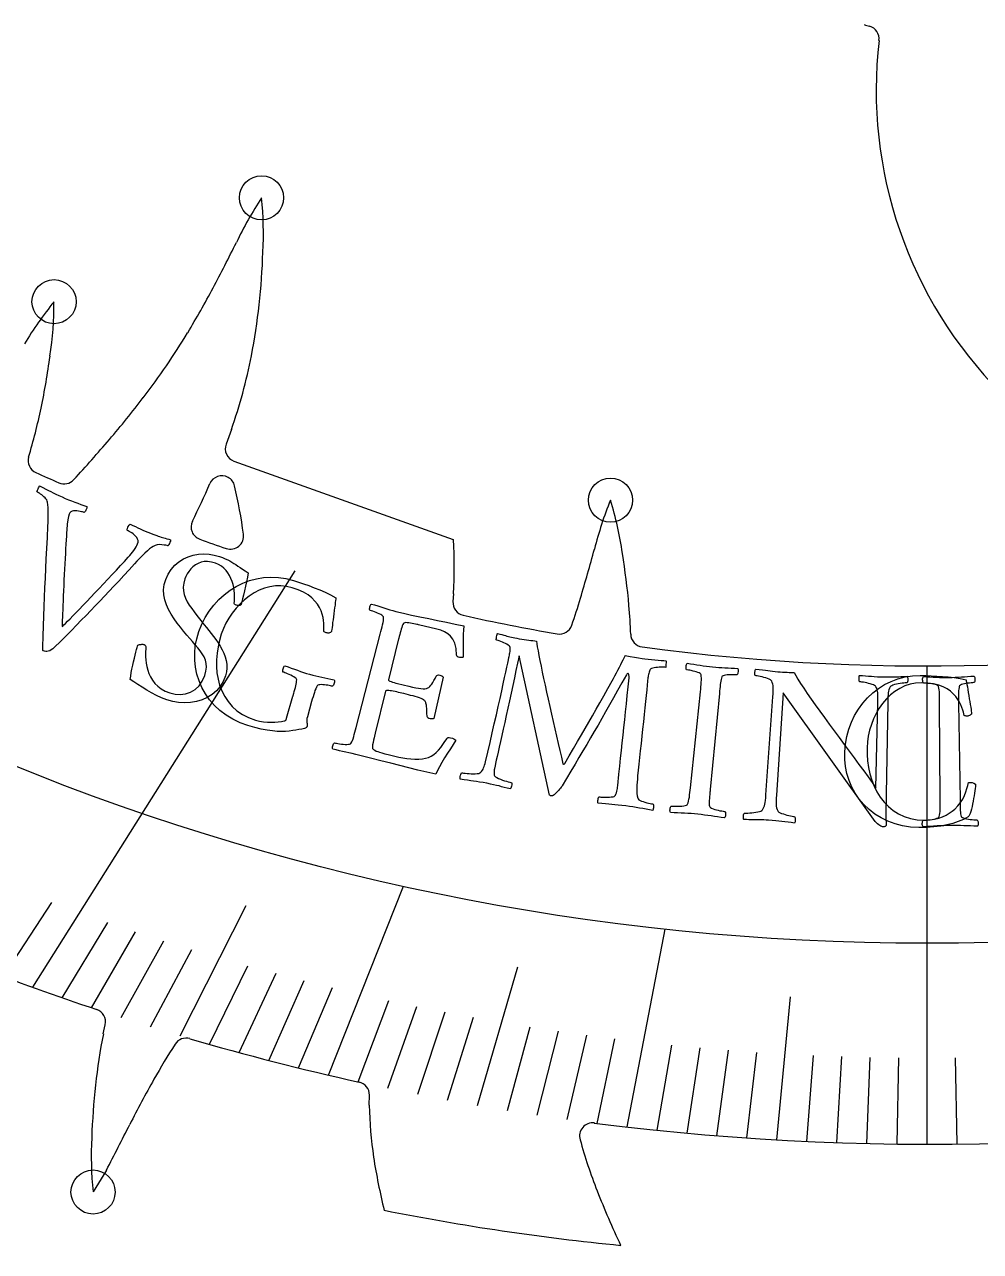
# Model space of a CAD drawing. Header units: millimetres. Extents: x -70 to 70, y -70 to 70.
# Drawn here: x -17.22 to 1.02, y -32.13 to -8.71 of the extents above; entities that cross this region are included whole.
import ezdxf

# ---------------------------------------------------------------- set-up
doc = ezdxf.new("R2010")
doc.units = ezdxf.units.MM
for name, color, linetype in [('CUT_INNER', 6, 'Continuous'), ('CUT_OUTER', 1, 'Continuous'), ('ENGRAVE', 7, 'Continuous'), ('ENGRAVE_FINE', 8, 'Continuous'), ('TEXT', 5, 'Continuous')]:
    doc.layers.add(name, color=color, linetype=linetype)

msp = doc.modelspace()

# ---------------------------------------------------------------- linework, layer by layer
at = {"layer": 'CUT_INNER'}
for points in [[(-13.273, -16.443), (-13.376, -16.722)], [(-13.225, -17.044), (-9.041, -18.541), (-9.035, -18.544)], [(-9.034, -19.576), (-9.045, -19.724)], [(-15.717, -27.976), (-15.679, -27.802)], [(-10.644, -29.338), (-10.64, -29.144)], [(-15.658, -30.576), (-15.91, -30.989), (-15.913, -30.993)], [(-5.846, -32.008), (-5.844, -32.013)]]:
    msp.add_lwpolyline(points, dxfattribs=at)
for centre, radius, start, end in [((0, 20.06), 50.14, 262.7263, 52.924), ((-0.885, -7.955), 0.821, 247.5435, 254.8686), ((-1.165, -8.988), 0.25, 353.3267, 74.6674), ((7.239, -9.964), 8.21, 173.3806, 276.0259), ((-6.951, -15.81), 6.884, 146.5839, 154.7647), ((-19.206, -12.696), 6.544, 356.8285, 5.9357), ((-52.861, 6.991), 44.378, 332.1497, 333.4063), ((-26.485, -12.569), 13.822, 353.8019, 357.9704), ((-28.782, -5.698), 17.161, 328.7747, 332.0521), ((-11.311, -18.34), 6.884, 140.9589, 149.1397), ((-23.202, -14.04), 6.544, 351.2035, 0.3107), ((-24.191, -12.82), 11.514, 348.9018, 353.8145), ((-26.285, -7.19), 14.252, 322.6587, 328.6971), ((-30.433, -13.2), 13.822, 348.1769, 352.3454), ((-23.213, -13), 10.52, 340.8942, 348.8355), ((-29.294, -4.882), 18.043, 319.3657, 322.6284), ((-28.011, -13.713), 11.346, 343.3261, 348.2076), ((-40.135, 4.439), 32.341, 317.5302, 319.3419), ((-13.141, -16.809), 0.25, 159.7543, 250.3125), ((-16.901, -17.035), 0.25, 164.5148, 245.5664), ((-3.285, 12.731), 32.982, 245.4202, 246.2559), ((-13.455, -17.575), 0.25, 13.1641, 110.1214), ((-16.465, -17.231), 0.25, 246.2695, 317.971), ((-29.35, -10.602), 17.108, 333.6634, 336.3217), ((-13.455, -17.575), 0.25, 110.1214, 155.7484), ((-22.844, -19.755), 9.889, 7.6441, 13.073), ((0.335, -20.388), 6.884, 157.8339, 166.0147), ((-12.292, -19.725), 6.544, 8.0785, 17.1857), ((-13.793, -18.299), 0.25, 154.4149, 250.1367), ((-13.29, -18.476), 0.25, 250.8398, 8.5496), ((-3.654, 9.676), 30.006, 250.0788, 251.1021), ((-20.309, -19.076), 11.287, 357.4614, 2.7032), ((-49.141, -6.982), 44.378, 343.3997, 344.6563), ((-19.456, -21.02), 13.822, 5.0519, 9.2204), ((-16.314, -16.855), 10.098, 340.7915, 343.8736), ((-8.796, -19.743), 0.25, 175.5446, 257.5195), ((-12.364, -20.497), 6.712, 1.2548, 5.9378), ((-0.116, 19.463), 40.406, 257.5173, 260.1086), ((0, 20.049), 41.003, 262.3799, 282.0489), ((-7.014, -20.096), 0.25, 259.9805, 340.8344), ((-5.404, -20.344), 0.25, 181.3898, 262.4414), ((-0.064, 19.896), 49.963, 245.9783, 251.5896), ((-15.923, -27.748), 0.25, 347.5329, 71.543), ((-4.418, -30.192), 11.514, 168.9018, 173.8145), ((-14.135, -28.306), 0.25, 73.6549, 147.6846), ((-0.099, 19.675), 49.743, 253.6941, 257.5344), ((-4.37, -34.649), 11.894, 147.0125, 150.782), ((-2.125, -30.444), 13.822, 173.8019, 177.9704), ((5.086, -40.011), 22.765, 150.6192, 153.0778), ((-10.89, -29.139), 0.25, 358.7745, 77.5195), ((-3.141, -29.198), 7.504, 181.0697, 188.6815), ((-80.721, 3.269), 73.339, 332.51726, 333.28247), ((-6.379, -29.924), 0.25, 82.7942, 196.6908), ((-9.403, -30.316), 6.544, 176.8285, 185.9357), ((2.58, -27.481), 9.536, 195.2905, 201.474), ((0.597, -28.622), 11.287, 188.7114, 193.9532), ((8.69, -25.099), 16.094, 201.4043, 205.4214), ((-1.246, 14.526), 46.765, 258.7662, 264.358)]:
    msp.add_arc(centre, radius, start, end, dxfattribs=at)
at = {"layer": 'CUT_OUTER'}
msp.add_circle((0, 0), 70.2, dxfattribs=at)
at = {"layer": 'ENGRAVE'}
for points in [[(-17.064, -27.087), (-12.058, -19.141)], [(0, -30.08), (0, -20.954)], [(-11.422, -28.761), (-9.991, -25.156)], [(-5.724, -29.752), (-4.998, -25.976)]]:
    msp.add_lwpolyline(points, dxfattribs=at)
for centre, radius in [((0, 20.06), 46.307), ((-12.697, -12.019), 0.421), ((-16.657, -14.003), 0.421), ((-6.04, -17.79), 0.421), ((-15.913, -30.994), 0.421)]:
    msp.add_circle(centre, radius, dxfattribs=at)
at = {"layer": 'ENGRAVE_FINE'}
for points in [[(-17.623, -26.881), (-16.7, -25.471)], [(-14.252, -28.012), (-12.989, -25.528)], [(-16.503, -27.286), (-15.634, -25.848)], [(-15.942, -27.478), (-15.1, -26.027)], [(-15.379, -27.663), (-14.565, -26.198)], [(-14.816, -27.841), (-14.03, -26.363)], [(-13.688, -28.175), (-12.958, -26.674)], [(-13.122, -28.332), (-12.422, -26.819)], [(-8.578, -29.34), (-7.805, -26.695)], [(-12.556, -28.482), (-11.884, -26.958)], [(-11.99, -28.625), (-11.347, -27.091)], [(-10.854, -28.891), (-10.271, -27.337)], [(-2.864, -29.998), (-2.603, -27.27)], [(-10.286, -29.013), (-9.732, -27.451)], [(-9.717, -29.129), (-9.193, -27.558)], [(-9.148, -29.238), (-8.654, -27.659)], [(-8.008, -29.436), (-7.574, -27.842)], [(-7.438, -29.525), (-7.034, -27.924)], [(-6.867, -29.607), (-6.494, -28)], [(-6.296, -29.683), (-5.954, -28.07)], [(-5.152, -29.814), (-4.872, -28.192)], [(-4.58, -29.87), (-4.331, -28.243)], [(-4.008, -29.919), (-3.79, -28.289)], [(-3.436, -29.962), (-3.249, -28.328)], [(-2.291, -30.027), (-2.166, -28.389)], [(-1.718, -30.05), (-1.625, -28.41)], [(-1.146, -30.067), (-1.083, -28.425)], [(-0.573, -30.076), (-0.541, -28.434)], [(0.573, -30.076), (0.541, -28.434)]]:
    msp.add_lwpolyline(points, dxfattribs=at)
at = {"layer": 'TEXT'}
for points in [[(-16.504, -17.729), (-16.443, -17.756), (-16.382, -17.781), (-16.322, -17.804), (-16.262, -17.827), (-16.203, -17.849), (-16.144, -17.871), (-16.086, -17.892), (-16.029, -17.914), (-16.03, -17.925), (-16.034, -17.94), (-16.04, -17.958), (-16.05, -17.98), (-16.06, -18), (-16.069, -18.014), (-16.078, -18.022), (-16.085, -18.025), (-16.096, -18.021), (-16.112, -18.016), (-16.134, -18.011), (-16.161, -18.004), (-16.192, -17.999), (-16.222, -17.995), (-16.253, -17.994), (-16.284, -17.995), (-16.312, -18.001), (-16.336, -18.013), (-16.355, -18.032), (-16.37, -18.057), (-16.383, -18.1), (-16.395, -18.164), (-16.405, -18.249), (-16.414, -18.355), (-16.418, -18.411), (-16.422, -18.475), (-16.426, -18.547), (-16.431, -18.629), (-16.436, -18.716), (-16.441, -18.808), (-16.447, -18.905), (-16.452, -19.006), (-16.458, -19.109), (-16.463, -19.212), (-16.468, -19.315), (-16.472, -19.419), (-16.476, -19.52), (-16.48, -19.617), (-16.484, -19.71), (-16.488, -19.799), (-16.491, -19.882), (-16.494, -19.957), (-16.497, -20.024), (-16.5, -20.083), (-16.502, -20.132), (-16.503, -20.169), (-16.504, -20.192), (-16.504, -20.204), (-16.491, -20.192), (-16.47, -20.171), (-16.439, -20.141), (-16.399, -20.101), (-16.352, -20.053), (-16.298, -19.998), (-16.239, -19.938), (-16.174, -19.87), (-16.105, -19.798), (-16.032, -19.722), (-15.956, -19.643), (-15.877, -19.559), (-15.796, -19.474), (-15.714, -19.387), (-15.632, -19.3), (-15.55, -19.212), (-15.468, -19.125), (-15.39, -19.04), (-15.314, -18.958), (-15.241, -18.878), (-15.213, -18.848), (-15.187, -18.816), (-15.161, -18.783), (-15.135, -18.749), (-15.112, -18.715), (-15.092, -18.683), (-15.076, -18.653), (-15.064, -18.625), (-15.055, -18.593), (-15.055, -18.562), (-15.063, -18.533), (-15.079, -18.505), (-15.1, -18.48), (-15.123, -18.456), (-15.148, -18.434), (-15.175, -18.415), (-15.201, -18.399), (-15.223, -18.386), (-15.241, -18.376), (-15.255, -18.369), (-15.259, -18.36), (-15.259, -18.347), (-15.256, -18.329), (-15.248, -18.308), (-15.239, -18.287), (-15.229, -18.27), (-15.218, -18.258), (-15.207, -18.25), (-15.156, -18.273), (-15.106, -18.296), (-15.058, -18.318), (-15.012, -18.34), (-14.965, -18.361), (-14.916, -18.382), (-14.866, -18.403), (-14.814, -18.423), (-14.771, -18.44), (-14.733, -18.454), (-14.699, -18.466), (-14.669, -18.476), (-14.643, -18.485), (-14.616, -18.494), (-14.589, -18.502), (-14.563, -18.509), (-14.535, -18.518), (-14.504, -18.527), (-14.47, -18.537), (-14.434, -18.549), (-14.434, -18.56), (-14.438, -18.575), (-14.445, -18.594), (-14.454, -18.616), (-14.465, -18.637), (-14.473, -18.652), (-14.48, -18.66), (-14.485, -18.662), (-14.501, -18.657), (-14.526, -18.652), (-14.559, -18.647), (-14.601, -18.641), (-14.647, -18.639), (-14.69, -18.643), (-14.73, -18.654), (-14.769, -18.672), (-14.798, -18.691), (-14.834, -18.719), (-14.877, -18.756), (-14.926, -18.804), (-14.978, -18.855), (-15.028, -18.906), (-15.075, -18.956), (-15.12, -19.006), (-15.226, -19.12), (-15.327, -19.23), (-15.424, -19.334), (-15.516, -19.434), (-15.606, -19.53), (-15.695, -19.625), (-15.783, -19.717), (-15.87, -19.807), (-15.957, -19.897), (-16.046, -19.989), (-16.137, -20.082), (-16.229, -20.177), (-16.326, -20.275), (-16.428, -20.378), (-16.536, -20.485), (-16.65, -20.597), (-16.682, -20.626), (-16.712, -20.648), (-16.74, -20.664), (-16.767, -20.673), (-16.792, -20.677), (-16.815, -20.678), (-16.838, -20.675), (-16.859, -20.668), (-16.865, -20.664), (-16.868, -20.657), (-16.87, -20.647), (-16.869, -20.633), (-16.868, -20.619), (-16.868, -20.607), (-16.869, -20.596), (-16.87, -20.587), (-16.864, -20.385), (-16.858, -20.19), (-16.852, -20.001), (-16.845, -19.82), (-16.838, -19.641), (-16.831, -19.461), (-16.823, -19.279), (-16.814, -19.096), (-16.805, -18.908), (-16.795, -18.71), (-16.785, -18.503), (-16.775, -18.286), (-16.771, -18.219), (-16.769, -18.156), (-16.767, -18.096), (-16.767, -18.038), (-16.768, -17.984), (-16.771, -17.931), (-16.776, -17.879), (-16.783, -17.829), (-16.788, -17.808), (-16.797, -17.787), (-16.811, -17.766), (-16.829, -17.745), (-16.85, -17.725), (-16.871, -17.706), (-16.893, -17.689), (-16.915, -17.673), (-16.936, -17.66), (-16.954, -17.648), (-16.97, -17.639), (-16.982, -17.633), (-16.983, -17.629), (-16.979, -17.618), (-16.972, -17.601), (-16.962, -17.577), (-16.951, -17.553), (-16.942, -17.536), (-16.936, -17.525), (-16.932, -17.52), (-16.87, -17.55), (-16.814, -17.578), (-16.764, -17.604), (-16.719, -17.627), (-16.674, -17.651), (-16.623, -17.675), (-16.567, -17.701), (-16.504, -17.729)], [(-13.502, -18.866), (-13.443, -18.887), (-13.39, -18.908), (-13.343, -18.93), (-13.302, -18.951), (-13.263, -18.973), (-13.225, -18.996), (-13.186, -19.021), (-13.148, -19.047), (-13.106, -19.076), (-13.06, -19.107), (-13.009, -19.141), (-12.953, -19.177), (-12.968, -19.261), (-12.985, -19.346), (-13.003, -19.432), (-13.023, -19.519), (-13.043, -19.601), (-13.061, -19.671), (-13.076, -19.731), (-13.089, -19.779), (-13.092, -19.788), (-13.1, -19.796), (-13.111, -19.8), (-13.127, -19.801), (-13.145, -19.8), (-13.159, -19.799), (-13.173, -19.797), (-13.184, -19.794), (-13.197, -19.788), (-13.208, -19.781), (-13.216, -19.773), (-13.223, -19.762), (-13.216, -19.721), (-13.212, -19.675), (-13.211, -19.625), (-13.213, -19.57), (-13.219, -19.513), (-13.228, -19.456), (-13.242, -19.398), (-13.259, -19.34), (-13.282, -19.284), (-13.308, -19.23), (-13.34, -19.179), (-13.376, -19.131), (-13.418, -19.087), (-13.465, -19.049), (-13.518, -19.018), (-13.577, -18.994), (-13.654, -18.972), (-13.726, -18.962), (-13.792, -18.963), (-13.853, -18.976), (-13.909, -18.999), (-13.96, -19.027), (-14.006, -19.062), (-14.047, -19.104), (-14.083, -19.149), (-14.114, -19.196), (-14.14, -19.244), (-14.161, -19.293), (-14.183, -19.373), (-14.193, -19.449), (-14.19, -19.523), (-14.175, -19.593), (-14.149, -19.661), (-14.117, -19.729), (-14.077, -19.795), (-14.031, -19.859), (-13.982, -19.924), (-13.932, -19.989), (-13.882, -20.055), (-13.831, -20.121), (-13.792, -20.17), (-13.75, -20.222), (-13.706, -20.276), (-13.66, -20.333), (-13.614, -20.392), (-13.569, -20.452), (-13.526, -20.514), (-13.485, -20.578), (-13.447, -20.644), (-13.415, -20.711), (-13.39, -20.78), (-13.371, -20.85), (-13.36, -20.922), (-13.36, -20.995), (-13.369, -21.069), (-13.388, -21.144), (-13.431, -21.25), (-13.487, -21.344), (-13.557, -21.426), (-13.641, -21.496), (-13.735, -21.554), (-13.834, -21.6), (-13.94, -21.633), (-14.052, -21.653), (-14.166, -21.66), (-14.28, -21.654), (-14.392, -21.635), (-14.503, -21.603), (-14.606, -21.564), (-14.704, -21.52), (-14.798, -21.47), (-14.888, -21.415), (-14.974, -21.36), (-15.056, -21.308), (-15.133, -21.26), (-15.205, -21.215), (-15.195, -21.15), (-15.183, -21.082), (-15.17, -21.013), (-15.155, -20.942), (-15.139, -20.873), (-15.124, -20.808), (-15.109, -20.747), (-15.095, -20.691), (-15.082, -20.643), (-15.072, -20.605), (-15.064, -20.577), (-15.058, -20.559), (-15.043, -20.553), (-15.028, -20.548), (-15.013, -20.544), (-14.997, -20.542), (-14.981, -20.54), (-14.966, -20.541), (-14.95, -20.543), (-14.936, -20.548), (-14.92, -20.556), (-14.909, -20.568), (-14.904, -20.583), (-14.904, -20.602), (-14.908, -20.636), (-14.91, -20.678), (-14.911, -20.726), (-14.91, -20.78), (-14.907, -20.84), (-14.899, -20.901), (-14.886, -20.966), (-14.869, -21.033), (-14.846, -21.099), (-14.816, -21.164), (-14.778, -21.226), (-14.732, -21.286), (-14.677, -21.341), (-14.612, -21.39), (-14.535, -21.433), (-14.447, -21.468), (-14.348, -21.494), (-14.249, -21.5), (-14.151, -21.487), (-14.054, -21.456), (-13.965, -21.405), (-13.89, -21.335), (-13.829, -21.245), (-13.782, -21.135), (-13.759, -21.053), (-13.75, -20.976), (-13.753, -20.906), (-13.769, -20.841), (-13.795, -20.781), (-13.828, -20.722), (-13.867, -20.663), (-13.912, -20.606), (-13.963, -20.549), (-14.014, -20.49), (-14.068, -20.428), (-14.123, -20.365), (-14.184, -20.291), (-14.245, -20.214), (-14.305, -20.135), (-14.367, -20.052), (-14.423, -19.967), (-14.472, -19.878), (-14.512, -19.788), (-14.544, -19.694), (-14.563, -19.599), (-14.566, -19.502), (-14.553, -19.403), (-14.523, -19.302), (-14.478, -19.2), (-14.421, -19.111), (-14.354, -19.033), (-14.275, -18.967), (-14.189, -18.913), (-14.098, -18.872), (-14.002, -18.841), (-13.902, -18.823), (-13.8, -18.816), (-13.699, -18.821), (-13.6, -18.838), (-13.502, -18.866)], [(-12.099, -21.532), (-12.097, -21.526), (-12.095, -21.519), (-12.093, -21.513), (-12.091, -21.506), (-12.089, -21.5), (-12.088, -21.494), (-12.086, -21.487), (-12.084, -21.481), (-12.073, -21.442), (-12.062, -21.404), (-12.052, -21.368), (-12.043, -21.334), (-12.036, -21.302), (-12.031, -21.273), (-12.028, -21.246), (-12.027, -21.222), (-12.029, -21.208), (-12.039, -21.194), (-12.056, -21.178), (-12.08, -21.162), (-12.109, -21.146), (-12.139, -21.131), (-12.169, -21.117), (-12.2, -21.104), (-12.229, -21.092), (-12.254, -21.083), (-12.274, -21.076), (-12.289, -21.071), (-12.291, -21.059), (-12.292, -21.045), (-12.29, -21.027), (-12.286, -21.007), (-12.28, -20.988), (-12.272, -20.972), (-12.264, -20.96), (-12.253, -20.952), (-12.192, -20.973), (-12.131, -20.994), (-12.072, -21.016), (-12.014, -21.037), (-11.956, -21.058), (-11.898, -21.077), (-11.84, -21.096), (-11.781, -21.113), (-11.721, -21.13), (-11.662, -21.145), (-11.605, -21.158), (-11.55, -21.17), (-11.493, -21.181), (-11.435, -21.194), (-11.375, -21.207), (-11.312, -21.222), (-11.308, -21.234), (-11.306, -21.249), (-11.309, -21.266), (-11.314, -21.285), (-11.321, -21.305), (-11.328, -21.32), (-11.336, -21.332), (-11.345, -21.341), (-11.36, -21.337), (-11.38, -21.333), (-11.405, -21.328), (-11.435, -21.323), (-11.468, -21.318), (-11.499, -21.315), (-11.53, -21.312), (-11.56, -21.311), (-11.586, -21.313), (-11.608, -21.317), (-11.624, -21.324), (-11.634, -21.334), (-11.649, -21.359), (-11.664, -21.389), (-11.678, -21.422), (-11.69, -21.46), (-11.703, -21.501), (-11.716, -21.544), (-11.729, -21.588), (-11.742, -21.634), (-11.824, -21.927), (-11.832, -21.96), (-11.836, -21.988), (-11.835, -22.014), (-11.831, -22.035), (-11.827, -22.055), (-11.825, -22.074), (-11.826, -22.092), (-11.829, -22.11), (-11.832, -22.118), (-11.837, -22.125), (-11.843, -22.131), (-11.85, -22.136), (-11.861, -22.141), (-11.879, -22.146), (-11.902, -22.152), (-11.931, -22.159), (-11.985, -22.169), (-12.042, -22.179), (-12.103, -22.188), (-12.168, -22.197), (-12.238, -22.203), (-12.316, -22.205), (-12.4, -22.202), (-12.491, -22.195), (-12.591, -22.181), (-12.703, -22.159), (-12.825, -22.129), (-12.96, -22.09), (-13.109, -22.037), (-13.248, -21.971), (-13.376, -21.894), (-13.492, -21.805), (-13.597, -21.706), (-13.689, -21.6), (-13.769, -21.487), (-13.836, -21.366), (-13.89, -21.241), (-13.931, -21.112), (-13.959, -20.98), (-13.973, -20.845), (-13.974, -20.708), (-13.962, -20.571), (-13.935, -20.435), (-13.895, -20.299), (-13.84, -20.16), (-13.774, -20.029), (-13.697, -19.907), (-13.61, -19.793), (-13.513, -19.689), (-13.409, -19.595), (-13.298, -19.511), (-13.18, -19.437), (-13.056, -19.375), (-12.928, -19.325), (-12.796, -19.289), (-12.659, -19.266), (-12.519, -19.257), (-12.377, -19.264), (-12.235, -19.285), (-12.091, -19.322), (-11.994, -19.353), (-11.895, -19.386), (-11.794, -19.422), (-11.691, -19.461), (-11.588, -19.503), (-11.485, -19.549), (-11.383, -19.599), (-11.28, -19.654), (-11.281, -19.659), (-11.283, -19.677), (-11.286, -19.705), (-11.291, -19.745), (-11.296, -19.792), (-11.303, -19.843), (-11.31, -19.899), (-11.318, -19.957), (-11.326, -20.017), (-11.334, -20.073), (-11.341, -20.127), (-11.347, -20.179), (-11.353, -20.223), (-11.358, -20.258), (-11.362, -20.282), (-11.364, -20.295), (-11.367, -20.304), (-11.373, -20.311), (-11.384, -20.317), (-11.399, -20.322), (-11.416, -20.326), (-11.432, -20.327), (-11.449, -20.325), (-11.466, -20.322), (-11.479, -20.317), (-11.491, -20.311), (-11.502, -20.304), (-11.511, -20.295), (-11.509, -20.267), (-11.508, -20.232), (-11.508, -20.189), (-11.509, -20.139), (-11.514, -20.085), (-11.524, -20.027), (-11.539, -19.967), (-11.561, -19.904), (-11.59, -19.84), (-11.63, -19.778), (-11.679, -19.716), (-11.738, -19.657), (-11.81, -19.6), (-11.896, -19.549), (-11.997, -19.504), (-12.112, -19.463), (-12.221, -19.437), (-12.328, -19.425), (-12.434, -19.427), (-12.54, -19.443), (-12.643, -19.472), (-12.744, -19.511), (-12.841, -19.562), (-12.934, -19.622), (-13.024, -19.692), (-13.107, -19.769), (-13.185, -19.853), (-13.257, -19.944), (-13.321, -20.04), (-13.378, -20.14), (-13.426, -20.242), (-13.466, -20.347), (-13.501, -20.467), (-13.528, -20.589), (-13.547, -20.713), (-13.557, -20.838), (-13.558, -20.962), (-13.548, -21.084), (-13.528, -21.204), (-13.497, -21.32), (-13.455, -21.432), (-13.401, -21.537), (-13.335, -21.635), (-13.258, -21.727), (-13.167, -21.809), (-13.063, -21.88), (-12.946, -21.939), (-12.815, -21.987), (-12.735, -22.008), (-12.658, -22.022), (-12.583, -22.029), (-12.512, -22.029), (-12.444, -22.025), (-12.38, -22.02), (-12.32, -22.012), (-12.264, -22.004), (-12.253, -22.002), (-12.244, -21.998), (-12.238, -21.994), (-12.233, -21.987), (-12.23, -21.98), (-12.227, -21.971), (-12.224, -21.962), (-12.221, -21.952)], [(-10.133, -19.912), (-9.988, -19.947), (-9.836, -19.983), (-9.676, -20.017), (-9.508, -20.051), (-9.338, -20.085), (-9.17, -20.12), (-9.004, -20.155), (-8.84, -20.19), (-8.847, -20.271), (-8.85, -20.349), (-8.852, -20.423), (-8.851, -20.495), (-8.849, -20.566), (-8.848, -20.638), (-8.848, -20.711), (-8.849, -20.785), (-8.863, -20.792), (-8.88, -20.795), (-8.901, -20.795), (-8.924, -20.791), (-8.948, -20.784), (-8.964, -20.774), (-8.974, -20.762), (-8.976, -20.748), (-8.987, -20.624), (-9.01, -20.522), (-9.045, -20.442), (-9.091, -20.383), (-9.146, -20.339), (-9.209, -20.302), (-9.279, -20.273), (-9.355, -20.25), (-9.701, -20.169), (-9.716, -20.165), (-9.736, -20.161), (-9.761, -20.155), (-9.792, -20.149), (-9.824, -20.142), (-9.856, -20.137), (-9.887, -20.133), (-9.917, -20.13), (-9.944, -20.128), (-9.966, -20.13), (-9.981, -20.135), (-9.991, -20.143), (-10.002, -20.165), (-10.012, -20.19), (-10.023, -20.219), (-10.033, -20.251), (-10.042, -20.285), (-10.052, -20.32), (-10.061, -20.356), (-10.07, -20.392), (-10.073, -20.406), (-10.076, -20.419), (-10.079, -20.43), (-10.082, -20.439), (-10.276, -21.219), (-10.274, -21.228), (-10.265, -21.236), (-10.249, -21.245), (-10.226, -21.254), (-10.198, -21.263), (-10.169, -21.271), (-10.138, -21.28), (-10.105, -21.288), (-9.889, -21.34), (-9.819, -21.357), (-9.757, -21.369), (-9.703, -21.379), (-9.657, -21.386), (-9.617, -21.39), (-9.582, -21.389), (-9.552, -21.384), (-9.527, -21.375), (-9.505, -21.363), (-9.485, -21.346), (-9.466, -21.324), (-9.447, -21.299), (-9.429, -21.268), (-9.409, -21.233), (-9.387, -21.192), (-9.364, -21.146), (-9.356, -21.134), (-9.342, -21.127), (-9.323, -21.125), (-9.298, -21.129), (-9.275, -21.135), (-9.256, -21.144), (-9.242, -21.154), (-9.232, -21.166), (-9.409, -21.959), (-9.421, -21.964), (-9.438, -21.966), (-9.458, -21.965), (-9.482, -21.961), (-9.504, -21.954), (-9.522, -21.944), (-9.533, -21.931), (-9.539, -21.916), (-9.541, -21.857), (-9.543, -21.806), (-9.545, -21.764), (-9.549, -21.731), (-9.552, -21.704), (-9.556, -21.681), (-9.561, -21.663), (-9.566, -21.65), (-9.572, -21.639), (-9.578, -21.628), (-9.586, -21.618), (-9.595, -21.609), (-9.607, -21.598), (-9.626, -21.587), (-9.653, -21.575), (-9.687, -21.563), (-9.725, -21.551), (-9.766, -21.539), (-9.808, -21.527), (-9.853, -21.515), (-9.897, -21.503), (-9.941, -21.492), (-9.983, -21.482), (-10.024, -21.472), (-10.053, -21.465), (-10.083, -21.458), (-10.115, -21.451), (-10.149, -21.443), (-10.184, -21.436), (-10.216, -21.431), (-10.245, -21.426), (-10.272, -21.422), (-10.296, -21.421), (-10.313, -21.423), (-10.325, -21.428), (-10.33, -21.438), (-10.528, -22.235), (-10.53, -22.239), (-10.531, -22.245), (-10.533, -22.252), (-10.535, -22.26), (-10.543, -22.292), (-10.552, -22.329), (-10.561, -22.37), (-10.571, -22.415), (-10.58, -22.458), (-10.584, -22.49), (-10.583, -22.514), (-10.578, -22.527), (-10.559, -22.546), (-10.536, -22.563), (-10.51, -22.578), (-10.481, -22.59), (-10.445, -22.602), (-10.401, -22.614), (-10.347, -22.629), (-10.284, -22.645), (-10.079, -22.693), (-10.002, -22.709), (-9.925, -22.721), (-9.848, -22.729), (-9.771, -22.733), (-9.696, -22.733), (-9.629, -22.727), (-9.569, -22.716), (-9.515, -22.7), (-9.46, -22.677), (-9.409, -22.646), (-9.363, -22.607), (-9.32, -22.56), (-9.279, -22.508), (-9.239, -22.453), (-9.198, -22.396), (-9.158, -22.336), (-9.148, -22.326), (-9.134, -22.32), (-9.115, -22.319), (-9.091, -22.323), (-9.056, -22.332), (-9.028, -22.343), (-9.007, -22.356), (-8.993, -22.371), (-9.043, -22.452), (-9.094, -22.535), (-9.148, -22.621), (-9.204, -22.709), (-9.257, -22.796), (-9.303, -22.877), (-9.34, -22.952), (-9.37, -23.021), (-9.543, -22.983), (-9.716, -22.943), (-9.887, -22.901), (-10.057, -22.857), (-10.233, -22.812), (-10.419, -22.764), (-10.617, -22.714), (-10.825, -22.661), (-10.897, -22.643), (-10.966, -22.627), (-11.031, -22.612), (-11.092, -22.599), (-11.152, -22.586), (-11.213, -22.573), (-11.275, -22.558), (-11.338, -22.541), (-11.342, -22.529), (-11.344, -22.515), (-11.342, -22.497), (-11.337, -22.478), (-11.33, -22.458), (-11.322, -22.443), (-11.315, -22.43), (-11.306, -22.422), (-11.29, -22.426), (-11.269, -22.43), (-11.242, -22.435), (-11.209, -22.441), (-11.174, -22.446), (-11.139, -22.45), (-11.104, -22.451), (-11.07, -22.452), (-11.04, -22.45), (-11.017, -22.446), (-11.002, -22.44), (-10.993, -22.431), (-10.978, -22.405), (-10.964, -22.376), (-10.951, -22.342), (-10.939, -22.303), (-10.928, -22.262), (-10.916, -22.219), (-10.904, -22.175), (-10.892, -22.129), (-10.432, -20.346), (-10.42, -20.299), (-10.409, -20.254), (-10.398, -20.21), (-10.388, -20.168), (-10.38, -20.128), (-10.374, -20.091), (-10.371, -20.058), (-10.371, -20.028), (-10.374, -20.015), (-10.384, -20.001), (-10.401, -19.988), (-10.425, -19.974), (-10.453, -19.96), (-10.483, -19.946), (-10.513, -19.934), (-10.544, -19.922), (-10.574, -19.911), (-10.598, -19.902), (-10.618, -19.896), (-10.633, -19.891), (-10.635, -19.88), (-10.636, -19.865), (-10.634, -19.848), (-10.631, -19.828), (-10.626, -19.808), (-10.619, -19.792), (-10.61, -19.78), (-10.601, -19.772), (-10.541, -19.79), (-10.481, -19.809), (-10.422, -19.827), (-10.363, -19.846), (-10.305, -19.864), (-10.247, -19.881), (-10.19, -19.897), (-10.133, -19.912)], [(-7.782, -20.435), (-7.732, -20.444), (-7.685, -20.452), (-7.64, -20.458), (-7.599, -20.463), (-7.56, -20.467), (-7.522, -20.471), (-7.486, -20.475), (-7.452, -20.479), (-7.446, -20.529), (-7.436, -20.591), (-7.422, -20.666), (-7.405, -20.753), (-7.386, -20.85), (-7.364, -20.956), (-7.341, -21.07), (-7.316, -21.193), (-7.289, -21.321), (-7.26, -21.454), (-7.23, -21.59), (-7.198, -21.731), (-7.165, -21.873), (-7.133, -22.015), (-7.101, -22.156), (-7.069, -22.297), (-7.037, -22.435), (-7.007, -22.569), (-6.977, -22.697), (-6.949, -22.82), (-6.947, -22.824), (-6.944, -22.828), (-6.939, -22.83), (-6.933, -22.832), (-6.927, -22.832), (-6.921, -22.829), (-6.917, -22.824), (-6.913, -22.817), (-6.826, -22.67), (-6.744, -22.529), (-6.667, -22.396), (-6.594, -22.271), (-6.524, -22.149), (-6.454, -22.026), (-6.385, -21.904), (-6.315, -21.782), (-6.243, -21.656), (-6.169, -21.524), (-6.091, -21.385), (-6.011, -21.24), (-5.984, -21.191), (-5.957, -21.141), (-5.928, -21.088), (-5.899, -21.033), (-5.871, -20.979), (-5.845, -20.928), (-5.821, -20.881), (-5.799, -20.838), (-5.781, -20.801), (-5.768, -20.775), (-5.76, -20.759), (-5.757, -20.754), (-5.665, -20.773), (-5.581, -20.789), (-5.505, -20.802), (-5.438, -20.811), (-5.382, -20.819), (-5.323, -20.826), (-5.26, -20.832), (-5.193, -20.839), (-5.129, -20.845), (-5.072, -20.85), (-5.023, -20.853), (-4.981, -20.856), (-4.98, -20.864), (-4.98, -20.878), (-4.98, -20.897), (-4.981, -20.923), (-4.982, -20.948), (-4.983, -20.966), (-4.984, -20.977), (-4.984, -20.981), (-5.001, -20.979), (-5.022, -20.978), (-5.048, -20.978), (-5.079, -20.978), (-5.112, -20.979), (-5.144, -20.981), (-5.175, -20.984), (-5.206, -20.989), (-5.234, -20.994), (-5.255, -21.001), (-5.272, -21.009), (-5.282, -21.019), (-5.29, -21.035), (-5.297, -21.053), (-5.304, -21.073), (-5.309, -21.096), (-5.314, -21.119), (-5.318, -21.141), (-5.322, -21.162), (-5.325, -21.183), (-5.331, -21.245), (-5.338, -21.321), (-5.348, -21.412), (-5.359, -21.517), (-5.372, -21.632), (-5.385, -21.754), (-5.399, -21.883), (-5.413, -22.019), (-5.428, -22.158), (-5.442, -22.297), (-5.457, -22.434), (-5.471, -22.571), (-5.485, -22.703), (-5.498, -22.828), (-5.51, -22.945), (-5.522, -23.054), (-5.527, -23.115), (-5.531, -23.174), (-5.535, -23.232), (-5.538, -23.288), (-5.539, -23.341), (-5.537, -23.39), (-5.531, -23.436), (-5.521, -23.477), (-5.513, -23.492), (-5.498, -23.507), (-5.476, -23.52), (-5.447, -23.533), (-5.415, -23.544), (-5.382, -23.554), (-5.348, -23.564), (-5.314, -23.572), (-5.283, -23.578), (-5.258, -23.583), (-5.24, -23.587), (-5.228, -23.589), (-5.222, -23.606), (-5.219, -23.624), (-5.219, -23.643), (-5.221, -23.663), (-5.225, -23.681), (-5.228, -23.696), (-5.231, -23.706), (-5.234, -23.712), (-5.298, -23.701), (-5.361, -23.689), (-5.423, -23.677), (-5.484, -23.666), (-5.547, -23.655), (-5.612, -23.645), (-5.679, -23.635), (-5.749, -23.625), (-5.822, -23.616), (-5.891, -23.608), (-5.954, -23.602), (-6.013, -23.597), (-6.072, -23.592), (-6.135, -23.587), (-6.204, -23.581), (-6.278, -23.575), (-6.279, -23.568), (-6.28, -23.557), (-6.28, -23.541), (-6.279, -23.521), (-6.277, -23.5), (-6.274, -23.482), (-6.268, -23.466), (-6.26, -23.453), (-6.245, -23.454), (-6.226, -23.456), (-6.202, -23.457), (-6.175, -23.458), (-6.146, -23.459), (-6.116, -23.459), (-6.087, -23.458), (-6.057, -23.457), (-6.029, -23.455), (-6.005, -23.452), (-5.986, -23.449), (-5.969, -23.444), (-5.958, -23.436), (-5.947, -23.422), (-5.937, -23.401), (-5.928, -23.374), (-5.92, -23.345), (-5.914, -23.318), (-5.909, -23.293), (-5.905, -23.27), (-5.902, -23.245), (-5.899, -23.215), (-5.895, -23.182), (-5.892, -23.145), (-5.889, -23.108), (-5.886, -23.075), (-5.883, -23.046), (-5.88, -23.02), (-5.863, -22.866), (-5.847, -22.714), (-5.831, -22.566), (-5.816, -22.42), (-5.8, -22.276), (-5.785, -22.129), (-5.769, -21.981), (-5.752, -21.832), (-5.736, -21.678), (-5.719, -21.519), (-5.702, -21.354), (-5.685, -21.183), (-5.684, -21.175), (-5.684, -21.165), (-5.685, -21.151), (-5.687, -21.134), (-5.689, -21.118), (-5.695, -21.106), (-5.702, -21.099), (-5.711, -21.095), (-5.716, -21.096), (-5.722, -21.102), (-5.729, -21.11), (-5.737, -21.123), (-5.821, -21.275), (-5.903, -21.422), (-5.982, -21.562), (-6.058, -21.697), (-6.132, -21.828), (-6.206, -21.956), (-6.278, -22.082), (-6.35, -22.205), (-6.422, -22.328), (-6.494, -22.451), (-6.567, -22.576), (-6.641, -22.701), (-6.717, -22.83), (-6.796, -22.963), (-6.878, -23.1), (-6.963, -23.243), (-6.971, -23.253), (-6.982, -23.267), (-6.996, -23.284), (-7.014, -23.306), (-7.034, -23.329), (-7.054, -23.352), (-7.074, -23.373), (-7.094, -23.394), (-7.114, -23.411), (-7.132, -23.424), (-7.148, -23.431), (-7.162, -23.434), (-7.168, -23.434), (-7.175, -23.433), (-7.183, -23.43), (-7.193, -23.425), (-7.195, -23.422), (-7.197, -23.421), (-7.199, -23.419), (-7.201, -23.419), (-7.784, -20.759), (-7.813, -20.898), (-7.843, -21.039), (-7.874, -21.183), (-7.906, -21.329), (-7.938, -21.474), (-7.969, -21.618), (-8, -21.759), (-8.03, -21.898), (-8.059, -22.033), (-8.087, -22.161), (-8.114, -22.282), (-8.139, -22.397), (-8.162, -22.502), (-8.184, -22.597), (-8.202, -22.681), (-8.219, -22.755), (-8.232, -22.815), (-8.242, -22.86), (-8.249, -22.889), (-8.252, -22.903), (-8.255, -22.919), (-8.257, -22.936), (-8.259, -22.953), (-8.261, -22.971), (-8.261, -22.99), (-8.262, -23.007), (-8.261, -23.022), (-8.259, -23.037), (-8.252, -23.053), (-8.235, -23.07), (-8.211, -23.086), (-8.178, -23.102), (-8.141, -23.117), (-8.103, -23.131), (-8.065, -23.144), (-8.026, -23.155), (-7.991, -23.165), (-7.963, -23.172), (-7.943, -23.177), (-7.93, -23.179), (-7.925, -23.191), (-7.923, -23.207), (-7.924, -23.225), (-7.929, -23.247), (-7.935, -23.268), (-7.94, -23.284), (-7.945, -23.296), (-7.948, -23.302), (-8.009, -23.286), (-8.066, -23.272), (-8.118, -23.258), (-8.166, -23.245), (-8.215, -23.233), (-8.271, -23.221), (-8.332, -23.208), (-8.399, -23.194), (-8.472, -23.18), (-8.538, -23.169), (-8.598, -23.159), (-8.652, -23.151), (-8.707, -23.144), (-8.767, -23.135), (-8.834, -23.126), (-8.907, -23.115), (-8.908, -23.108), (-8.908, -23.097), (-8.907, -23.081), (-8.905, -23.061), (-8.902, -23.041), (-8.897, -23.023), (-8.89, -23.007), (-8.882, -22.994), (-8.865, -22.997), (-8.842, -23), (-8.813, -23.003), (-8.777, -23.007), (-8.737, -23.009), (-8.698, -23.011), (-8.659, -23.012), (-8.62, -23.011), (-8.584, -23.009), (-8.555, -23.004), (-8.534, -22.996), (-8.519, -22.986), (-8.501, -22.967), (-8.485, -22.946), (-8.472, -22.924), (-8.461, -22.901), (-8.452, -22.876), (-8.443, -22.848), (-8.433, -22.817), (-8.424, -22.784), (-8.381, -22.597), (-8.338, -22.413), (-8.297, -22.233), (-8.257, -22.057), (-8.218, -21.887), (-8.182, -21.726), (-8.148, -21.573), (-8.116, -21.43), (-8.087, -21.297), (-8.061, -21.177), (-8.037, -21.07), (-8.017, -20.977), (-8, -20.898), (-7.986, -20.838), (-7.977, -20.796), (-7.972, -20.772), (-7.968, -20.748), (-7.964, -20.725), (-7.96, -20.702), (-7.957, -20.68), (-7.954, -20.659), (-7.953, -20.638), (-7.954, -20.618), (-7.956, -20.599), (-7.961, -20.585), (-7.972, -20.571), (-7.991, -20.556), (-8.015, -20.54), (-8.044, -20.525), (-8.073, -20.511), (-8.103, -20.498), (-8.134, -20.485), (-8.162, -20.475), (-8.186, -20.466), (-8.206, -20.46), (-8.22, -20.456), (-8.222, -20.453), (-8.221, -20.441), (-8.218, -20.423), (-8.213, -20.397), (-8.207, -20.372), (-8.203, -20.353), (-8.199, -20.34), (-8.196, -20.335), (-8.151, -20.347), (-8.111, -20.357), (-8.076, -20.366), (-8.045, -20.375), (-8.016, -20.383), (-7.988, -20.39), (-7.959, -20.397), (-7.931, -20.404), (-7.9, -20.411), (-7.865, -20.419), (-7.826, -20.427), (-7.782, -20.435)], [(-4.092, -20.973), (-4.032, -20.978), (-3.972, -20.983), (-3.913, -20.986), (-3.855, -20.989), (-3.796, -20.991), (-3.736, -20.994), (-3.675, -20.997), (-3.613, -21), (-3.607, -21.011), (-3.603, -21.025), (-3.602, -21.042), (-3.603, -21.063), (-3.607, -21.083), (-3.611, -21.1), (-3.617, -21.113), (-3.624, -21.123), (-3.639, -21.122), (-3.659, -21.121), (-3.685, -21.121), (-3.717, -21.121), (-3.75, -21.122), (-3.783, -21.124), (-3.814, -21.126), (-3.845, -21.13), (-3.872, -21.134), (-3.893, -21.142), (-3.907, -21.151), (-3.916, -21.163), (-3.924, -21.186), (-3.93, -21.212), (-3.936, -21.242), (-3.941, -21.276), (-3.946, -21.311), (-3.95, -21.349), (-3.954, -21.388), (-3.958, -21.429), (-3.959, -21.436), (-3.959, -21.442), (-3.96, -21.449), (-3.961, -21.456), (-3.961, -21.462), (-3.962, -21.469), (-3.962, -21.475), (-3.963, -21.482), (-4.138, -23.315), (-4.139, -23.322), (-4.139, -23.328), (-4.14, -23.335), (-4.141, -23.341), (-4.141, -23.348), (-4.142, -23.355), (-4.142, -23.361), (-4.143, -23.368), (-4.147, -23.409), (-4.15, -23.448), (-4.153, -23.485), (-4.155, -23.52), (-4.157, -23.552), (-4.156, -23.582), (-4.154, -23.609), (-4.15, -23.633), (-4.144, -23.645), (-4.13, -23.656), (-4.11, -23.668), (-4.083, -23.68), (-4.052, -23.691), (-4.019, -23.7), (-3.986, -23.709), (-3.951, -23.716), (-3.918, -23.722), (-3.891, -23.726), (-3.869, -23.73), (-3.853, -23.731), (-3.848, -23.742), (-3.845, -23.757), (-3.843, -23.774), (-3.843, -23.794), (-3.845, -23.815), (-3.849, -23.831), (-3.855, -23.845), (-3.864, -23.855), (-3.93, -23.844), (-3.995, -23.835), (-4.058, -23.825), (-4.12, -23.816), (-4.182, -23.807), (-4.245, -23.799), (-4.308, -23.791), (-4.373, -23.785), (-4.436, -23.779), (-4.499, -23.773), (-4.564, -23.769), (-4.628, -23.765), (-4.694, -23.762), (-4.76, -23.758), (-4.827, -23.755), (-4.894, -23.752), (-4.901, -23.741), (-4.904, -23.726), (-4.905, -23.709), (-4.903, -23.689), (-4.899, -23.669), (-4.894, -23.652), (-4.888, -23.639), (-4.88, -23.629), (-4.864, -23.63), (-4.842, -23.631), (-4.815, -23.632), (-4.781, -23.633), (-4.746, -23.633), (-4.711, -23.631), (-4.676, -23.628), (-4.643, -23.624), (-4.613, -23.618), (-4.591, -23.61), (-4.577, -23.602), (-4.569, -23.591), (-4.559, -23.564), (-4.549, -23.532), (-4.542, -23.497), (-4.535, -23.457), (-4.53, -23.415), (-4.525, -23.371), (-4.519, -23.325), (-4.514, -23.278), (-4.324, -21.446), (-4.319, -21.398), (-4.314, -21.352), (-4.31, -21.307), (-4.307, -21.264), (-4.304, -21.223), (-4.304, -21.186), (-4.307, -21.152), (-4.311, -21.123), (-4.316, -21.11), (-4.327, -21.098), (-4.346, -21.087), (-4.372, -21.077), (-4.402, -21.067), (-4.433, -21.059), (-4.465, -21.051), (-4.498, -21.043), (-4.529, -21.037), (-4.554, -21.032), (-4.574, -21.029), (-4.59, -21.026), (-4.594, -21.015), (-4.597, -21.001), (-4.598, -20.984), (-4.597, -20.963), (-4.595, -20.943), (-4.591, -20.926), (-4.584, -20.913), (-4.576, -20.904), (-4.514, -20.913), (-4.452, -20.922), (-4.391, -20.932), (-4.33, -20.941), (-4.27, -20.951), (-4.21, -20.959), (-4.151, -20.966), (-4.092, -20.973)], [(-2.849, -21.064), (-2.804, -21.067), (-2.758, -21.07), (-2.713, -21.073), (-2.669, -21.076), (-2.628, -21.079), (-2.592, -21.08), (-2.562, -21.081), (-2.538, -21.08), (-2.506, -21.138), (-2.464, -21.207), (-2.413, -21.288), (-2.353, -21.379), (-2.286, -21.479), (-2.212, -21.585), (-2.133, -21.698), (-2.048, -21.817), (-1.958, -21.941), (-1.867, -22.066), (-1.774, -22.193), (-1.678, -22.322), (-1.582, -22.451), (-1.486, -22.579), (-1.392, -22.706), (-1.299, -22.832), (-1.209, -22.954), (-1.126, -23.071), (-1.048, -23.181), (-0.976, -23.285), (-0.94, -21.651), (-0.939, -21.597), (-0.938, -21.549), (-0.939, -21.506), (-0.94, -21.47), (-0.943, -21.438), (-0.95, -21.407), (-0.961, -21.378), (-0.975, -21.35), (-0.984, -21.339), (-1, -21.328), (-1.022, -21.317), (-1.05, -21.306), (-1.082, -21.296), (-1.115, -21.287), (-1.148, -21.279), (-1.182, -21.272), (-1.215, -21.266), (-1.243, -21.262), (-1.266, -21.259), (-1.285, -21.258), (-1.292, -21.245), (-1.296, -21.23), (-1.298, -21.213), (-1.298, -21.193), (-1.296, -21.174), (-1.294, -21.157), (-1.292, -21.144), (-1.29, -21.134), (-1.23, -21.138), (-1.172, -21.142), (-1.115, -21.147), (-1.061, -21.151), (-1.006, -21.156), (-0.947, -21.159), (-0.885, -21.162), (-0.819, -21.163), (-0.773, -21.164), (-0.731, -21.165), (-0.694, -21.165), (-0.661, -21.164), (-0.63, -21.163), (-0.599, -21.162), (-0.567, -21.161), (-0.535, -21.159), (-0.5, -21.158), (-0.463, -21.156), (-0.421, -21.154), (-0.377, -21.152), (-0.373, -21.162), (-0.37, -21.174), (-0.367, -21.189), (-0.365, -21.205), (-0.364, -21.223), (-0.366, -21.241), (-0.371, -21.258), (-0.378, -21.276), (-0.394, -21.276), (-0.415, -21.278), (-0.443, -21.28), (-0.477, -21.284), (-0.514, -21.288), (-0.55, -21.294), (-0.585, -21.302), (-0.619, -21.311), (-0.65, -21.32), (-0.674, -21.331), (-0.693, -21.343), (-0.704, -21.355), (-0.718, -21.38), (-0.729, -21.407), (-0.736, -21.435), (-0.74, -21.465), (-0.743, -21.5), (-0.745, -21.543), (-0.746, -21.593), (-0.748, -21.651), (-0.779, -23.404), (-0.78, -23.463), (-0.781, -23.519), (-0.782, -23.572), (-0.783, -23.62), (-0.784, -23.666), (-0.784, -23.711), (-0.784, -23.755), (-0.784, -23.799), (-0.784, -23.843), (-0.783, -23.892), (-0.782, -23.944), (-0.781, -24), (-0.784, -24.008), (-0.79, -24.014), (-0.798, -24.018), (-0.808, -24.021), (-0.819, -24.023), (-0.827, -24.024), (-0.835, -24.025), (-0.84, -24.025), (-0.85, -24.023), (-0.864, -24.019), (-0.88, -24.012), (-0.9, -24.002), (-0.922, -23.988), (-0.944, -23.97), (-0.967, -23.947), (-0.991, -23.92), (-2.745, -21.465), (-2.875, -23.422), (-2.878, -23.476), (-2.88, -23.523), (-2.88, -23.565), (-2.88, -23.6), (-2.877, -23.632), (-2.871, -23.662), (-2.862, -23.692), (-2.849, -23.72), (-2.84, -23.731), (-2.825, -23.743), (-2.802, -23.755), (-2.774, -23.767), (-2.741, -23.778), (-2.708, -23.789), (-2.673, -23.799), (-2.637, -23.808), (-2.603, -23.816), (-2.573, -23.822), (-2.548, -23.826), (-2.528, -23.828), (-2.521, -23.84), (-2.516, -23.855), (-2.514, -23.872), (-2.514, -23.891), (-2.515, -23.909), (-2.518, -23.926), (-2.522, -23.94), (-2.526, -23.952), (-2.59, -23.944), (-2.651, -23.936), (-2.711, -23.929), (-2.768, -23.922), (-2.826, -23.915), (-2.888, -23.909), (-2.954, -23.904), (-3.023, -23.898), (-3.071, -23.895), (-3.115, -23.893), (-3.155, -23.892), (-3.192, -23.891), (-3.227, -23.89), (-3.261, -23.89), (-3.294, -23.89), (-3.327, -23.89), (-3.362, -23.889), (-3.402, -23.888), (-3.447, -23.887), (-3.496, -23.885), (-3.5, -23.875), (-3.502, -23.863), (-3.504, -23.848), (-3.505, -23.831), (-3.505, -23.814), (-3.502, -23.796), (-3.495, -23.779), (-3.486, -23.762), (-3.47, -23.763), (-3.447, -23.762), (-3.418, -23.761), (-3.383, -23.759), (-3.344, -23.756), (-3.306, -23.752), (-3.268, -23.746), (-3.23, -23.74), (-3.196, -23.732), (-3.17, -23.723), (-3.151, -23.712), (-3.14, -23.7), (-3.124, -23.676), (-3.111, -23.65), (-3.101, -23.623), (-3.094, -23.595), (-3.089, -23.561), (-3.084, -23.52), (-3.079, -23.47), (-3.075, -23.412), (-2.942, -21.545), (-2.939, -21.487), (-2.937, -21.437), (-2.936, -21.394), (-2.936, -21.359), (-2.938, -21.329), (-2.944, -21.3), (-2.952, -21.273), (-2.964, -21.247), (-2.973, -21.233), (-2.989, -21.22), (-3.012, -21.207), (-3.043, -21.194), (-3.077, -21.183), (-3.111, -21.172), (-3.146, -21.163), (-3.182, -21.155), (-3.214, -21.149), (-3.241, -21.144), (-3.262, -21.14), (-3.278, -21.139), (-3.283, -21.12), (-3.286, -21.102), (-3.287, -21.085), (-3.285, -21.067), (-3.281, -21.051), (-3.277, -21.037), (-3.272, -21.025), (-3.268, -21.015), (-3.2, -21.023), (-3.139, -21.03), (-3.085, -21.037), (-3.038, -21.044), (-2.993, -21.05), (-2.947, -21.056), (-2.899, -21.06), (-2.849, -21.064)], [(-0.128, -21.136), (-0.026, -21.137), (0.079, -21.141), (0.185, -21.146), (0.295, -21.153), (0.406, -21.163), (0.518, -21.177), (0.63, -21.195), (0.744, -21.218), (0.745, -21.224), (0.748, -21.241), (0.753, -21.269), (0.761, -21.308), (0.769, -21.355), (0.778, -21.406), (0.787, -21.461), (0.796, -21.52), (0.806, -21.579), (0.815, -21.635), (0.824, -21.689), (0.833, -21.74), (0.84, -21.784), (0.845, -21.818), (0.849, -21.842), (0.85, -21.856), (0.85, -21.865), (0.846, -21.874), (0.838, -21.883), (0.825, -21.892), (0.81, -21.9), (0.794, -21.906), (0.778, -21.91), (0.761, -21.911), (0.747, -21.91), (0.733, -21.908), (0.721, -21.904), (0.709, -21.899), (0.703, -21.871), (0.694, -21.837), (0.682, -21.797), (0.666, -21.749), (0.646, -21.698), (0.62, -21.646), (0.587, -21.593), (0.548, -21.539), (0.501, -21.486), (0.446, -21.438), (0.381, -21.394), (0.307, -21.354), (0.222, -21.32), (0.125, -21.297), (0.015, -21.282), (-0.107, -21.277), (-0.219, -21.284), (-0.325, -21.303), (-0.426, -21.336), (-0.522, -21.383), (-0.613, -21.44), (-0.697, -21.507), (-0.776, -21.583), (-0.848, -21.669), (-0.913, -21.761), (-0.97, -21.859), (-1.02, -21.962), (-1.062, -22.07), (-1.096, -22.181), (-1.122, -22.292), (-1.138, -22.404), (-1.145, -22.516), (-1.145, -22.642), (-1.135, -22.766), (-1.117, -22.89), (-1.091, -23.012), (-1.055, -23.132), (-1.01, -23.246), (-0.956, -23.354), (-0.893, -23.456), (-0.82, -23.551), (-0.738, -23.636), (-0.647, -23.711), (-0.546, -23.776), (-0.435, -23.828), (-0.315, -23.866), (-0.186, -23.889), (-0.047, -23.896), (0.05, -23.892), (0.14, -23.881), (0.222, -23.861), (0.296, -23.833), (0.363, -23.801), (0.425, -23.765), (0.48, -23.727), (0.53, -23.686), (0.589, -23.626), (0.639, -23.562), (0.681, -23.496), (0.713, -23.427), (0.738, -23.358), (0.759, -23.293), (0.776, -23.233), (0.788, -23.178), (0.825, -23.176), (0.86, -23.181), (0.894, -23.193), (0.926, -23.211), (0.925, -23.23), (0.923, -23.257), (0.919, -23.292), (0.913, -23.335), (0.906, -23.382), (0.898, -23.432), (0.889, -23.483), (0.879, -23.536), (0.869, -23.589), (0.858, -23.639), (0.847, -23.686), (0.834, -23.729), (0.822, -23.768), (0.81, -23.798), (0.798, -23.821), (0.787, -23.836), (0.695, -23.883), (0.597, -23.924), (0.492, -23.959), (0.38, -23.987), (0.261, -24.009), (0.132, -24.025), (-0.007, -24.035), (-0.155, -24.037), (-0.314, -24.029), (-0.465, -24.007), (-0.61, -23.97), (-0.747, -23.919), (-0.876, -23.855), (-0.995, -23.78), (-1.104, -23.695), (-1.204, -23.599), (-1.292, -23.495), (-1.369, -23.383), (-1.433, -23.265), (-1.487, -23.14), (-1.528, -23.009), (-1.555, -22.875), (-1.569, -22.737), (-1.571, -22.596), (-1.558, -22.446), (-1.533, -22.301), (-1.495, -22.162), (-1.444, -22.028), (-1.382, -21.9), (-1.31, -21.78), (-1.228, -21.667), (-1.137, -21.562), (-1.036, -21.467), (-0.928, -21.383), (-0.812, -21.31), (-0.687, -21.248), (-0.556, -21.198), (-0.419, -21.163), (-0.277, -21.143), (-0.128, -21.136)], [(0.419, -21.174), (0.479, -21.173), (0.539, -21.171), (0.598, -21.168), (0.656, -21.164), (0.715, -21.16), (0.775, -21.156), (0.836, -21.152), (0.898, -21.149), (0.906, -21.159), (0.911, -21.173), (0.914, -21.19), (0.914, -21.21), (0.913, -21.231), (0.91, -21.248), (0.906, -21.262), (0.901, -21.272), (0.886, -21.273), (0.865, -21.275), (0.839, -21.277), (0.808, -21.281), (0.775, -21.285), (0.743, -21.29), (0.712, -21.296), (0.682, -21.303), (0.656, -21.311), (0.636, -21.32), (0.622, -21.331), (0.615, -21.344), (0.61, -21.367), (0.606, -21.395), (0.603, -21.425), (0.602, -21.459), (0.601, -21.495), (0.601, -21.533), (0.601, -21.572), (0.602, -21.613), (0.602, -21.62), (0.602, -21.627), (0.602, -21.633), (0.602, -21.64), (0.602, -21.646), (0.602, -21.653), (0.603, -21.66), (0.603, -21.666), (0.629, -23.508), (0.629, -23.514), (0.629, -23.521), (0.629, -23.527), (0.63, -23.534), (0.63, -23.541), (0.63, -23.547), (0.63, -23.554), (0.63, -23.561), (0.631, -23.602), (0.632, -23.64), (0.633, -23.678), (0.634, -23.713), (0.637, -23.745), (0.64, -23.775), (0.645, -23.802), (0.652, -23.825), (0.66, -23.836), (0.674, -23.846), (0.696, -23.855), (0.724, -23.864), (0.756, -23.871), (0.789, -23.878), (0.824, -23.882), (0.859, -23.886), (0.892, -23.888), (0.92, -23.889), (0.942, -23.89), (0.958, -23.89), (0.964, -23.901), (0.969, -23.914), (0.973, -23.931), (0.975, -23.952), (0.975, -23.972), (0.973, -23.989), (0.968, -24.003), (0.961, -24.014), (0.894, -24.011), (0.828, -24.008), (0.764, -24.006), (0.702, -24.003), (0.639, -24.001), (0.576, -24), (0.512, -24), (0.447, -24), (0.384, -24.001), (0.32, -24.003), (0.256, -24.005), (0.191, -24.008), (0.125, -24.012), (0.059, -24.016), (-0.007, -24.02), (-0.074, -24.024), (-0.082, -24.014), (-0.087, -24), (-0.09, -23.983), (-0.09, -23.962), (-0.088, -23.942), (-0.085, -23.925), (-0.08, -23.911), (-0.074, -23.901), (-0.058, -23.9), (-0.036, -23.899), (-0.009, -23.897), (0.024, -23.894), (0.06, -23.89), (0.095, -23.884), (0.128, -23.878), (0.161, -23.869), (0.19, -23.86), (0.211, -23.85), (0.225, -23.84), (0.231, -23.829), (0.238, -23.801), (0.244, -23.769), (0.248, -23.732), (0.25, -23.692), (0.251, -23.65), (0.251, -23.605), (0.251, -23.559), (0.251, -23.511), (0.24, -21.67), (0.24, -21.622), (0.239, -21.576), (0.238, -21.53), (0.237, -21.487), (0.235, -21.446), (0.231, -21.409), (0.225, -21.376), (0.217, -21.348), (0.212, -21.335), (0.199, -21.325), (0.179, -21.316), (0.152, -21.308), (0.121, -21.302), (0.089, -21.297), (0.056, -21.292), (0.023, -21.289), (-0.008, -21.286), (-0.034, -21.284), (-0.055, -21.282), (-0.07, -21.282), (-0.076, -21.271), (-0.08, -21.258), (-0.083, -21.241), (-0.085, -21.22), (-0.084, -21.2), (-0.082, -21.183), (-0.077, -21.169), (-0.07, -21.158), (-0.007, -21.161), (0.056, -21.163), (0.117, -21.166), (0.179, -21.169), (0.239, -21.172), (0.3, -21.173), (0.359, -21.174), (0.419, -21.174)]]:
    msp.add_lwpolyline(points, close=True, dxfattribs=at)

doc.saveas('drawing.dxf')
